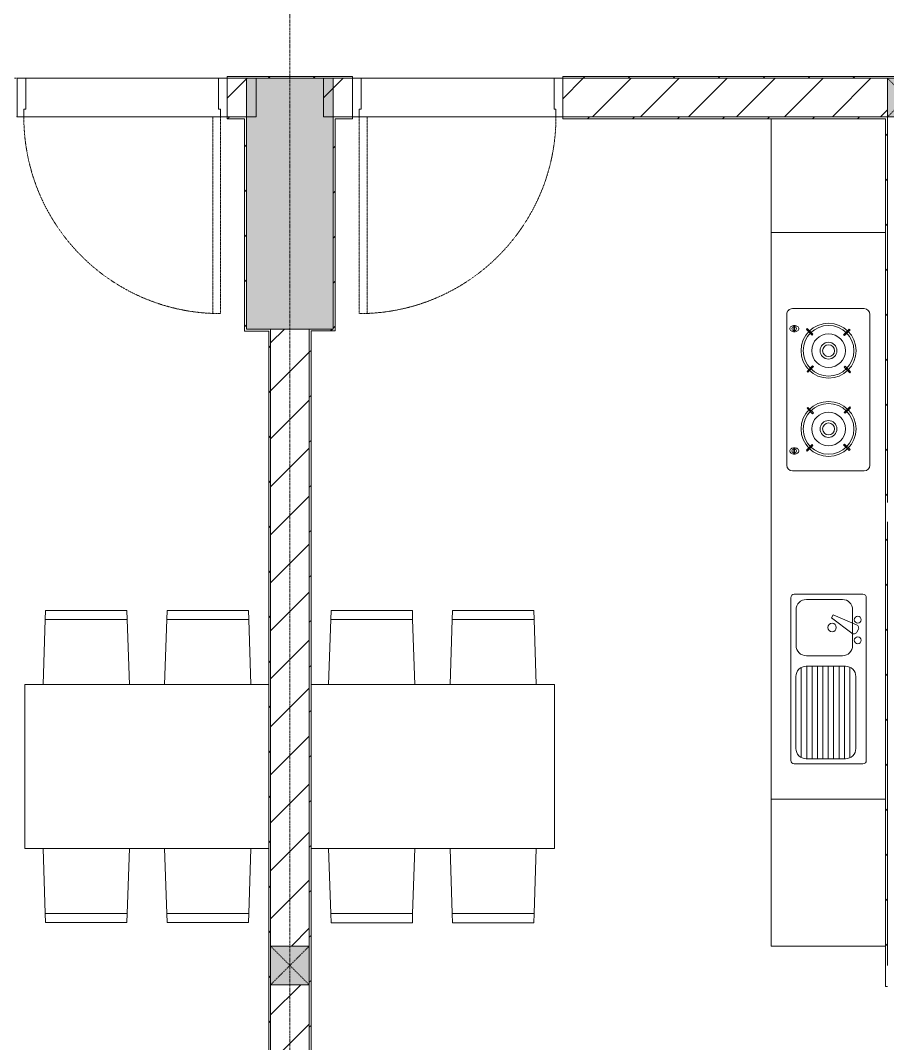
# Model space of a CAD drawing. Header units: millimetres. Extents: x 5356 to 209803, y -16346 to 109894.
# Drawn here: x 90355 to 94853, y 28532 to 33837 of the extents above; entities that cross this region are included whole.
import ezdxf

# ---------------------------------------------------------------- set-up
doc = ezdxf.new("R2010")
doc.units = ezdxf.units.MM
for name, pattern in [('Dash', [6, 3, -3]), ('Grid Line', [22.225, 12.7, -3.175, 3.175, -3.175]), ('NET VAN', [1.06, 0.53, -0.53])]:
    doc.linetypes.add(name, pattern=pattern)
for name, color, linetype, lineweight in [('0-1', 7, 'Continuous', 5), ('A-DETL-GENF-2', 9, 'NET VAN', 9), ('A-DOOR', 31, 'Continuous', 9), ('A-DOOR-FRAM', 31, 'Continuous', 9), ('A-FLOR-1', 9, 'Continuous', 9), ('A-WALL', 113, 'Continuous', 9), ('A-WALL-3', 113, 'Continuous', 18), ('A-WALL-PATT-2', 9, 'Continuous', 9), ('A-WALL-PATT-3', 111, 'Continuous', 9), ('I-FURN', 30, 'Continuous', 9), ('I-FURN-1', 9, 'Continuous', 9), ('I-WALL-1', 253, 'Continuous', 18), ('I-WALL-3', 2, 'Continuous', 18), ('S-COLS', 52, 'Continuous', 9), ('S-COLS-1', 254, 'Continuous', 5), ('S-COLS-2', 253, 'Continuous', 18), ('S-COLS-4', 52, 'Continuous', 18), ('S-COLS-5', 52, 'Dash', 9), ('S-COLS-HDLN', 52, 'Dash', 9), ('S-GRID-1', 1, 'Grid Line', 9)]:
    doc.layers.add(name, color=color, linetype=linetype, lineweight=lineweight)
pattern_1 = [(45, (0, 0), (-116.67262, 116.67262), [])]
pattern_2 = [(45, (0, 0), (-124.4508, 124.4508), [])]

# ---------------------------------------------------------------- blocks, each defined once
blk = doc.blocks.new('NCV_TKTC_KET CAU_rvt-1-TKCS_MB ĐỊNH VỊ MỐC TỌA ĐỘ CÔNG TRÌNH')
at = {"layer": 'S-COLS-1'}
blk.add_hatch(color=256, dxfattribs=at).paths.add_polyline_path([(91977.6, 32236.9), (91977.6, 33536.9), (91527.6, 33536.9), (91527.6, 32236.9)])
at = {"layer": 'S-COLS-2'}
for p, q in [((91977.6, 33536.9), (91527.6, 33536.9)), ((91527.6, 33536.9), (91527.6, 32236.9)), ((91977.6, 32236.9), (91977.6, 33536.9)), ((91527.6, 32236.9), (91977.6, 32236.9))]:
    blk.add_line(p, q, dxfattribs=at)
blk = doc.blocks.new('HE BEP A - HE BEP A-431959-TKCS_MB ĐỊNH VỊ MỐC TỌA ĐỘ CÔNG TRÌNH')
at = {"layer": 'I-FURN'}
for p, q in [((3.5, -11), (765.9, -11)), ((3.5, -605.3), (3.5, -11)), ((765.9, -11), (765.9, -605.3)), ((765.9, -11), (765.9, -605.3)), ((4293.5, -11), (765.9, -11)), ((3703.5, -605.3), (3703.5, -11)), ((3279.1, -92.2), (2497.5, -92.2)), ((948.4, -131.7), (948.4, -487.8)), ((1810.5, -114.2), (965.9, -114.2)), ((1028.4, -139.9), (1401.8, -139.9)), ((1562.5, -140.8), (1747.9, -140.8)), ((1828, -487.8), (1828, -131.7)), ((2467.5, -494.2), (2467.5, -122.2)), ((2555.1, -129.3), (2587.6, -129.3)), ((2555.1, -133.3), (2555.1, -129.3)), ((2587.6, -133.3), (2555.1, -133.3)), ((2587.6, -129.3), (2587.6, -133.3)), ((3189, -129.3), (3189, -133.3)), ((3221.5, -129.3), (3189, -129.3)), ((3189, -133.3), (3221.5, -133.3)), ((3221.5, -133.3), (3221.5, -129.3)), ((3309.1, -494.2), (3309.1, -122.2)), ((975, -397.7), (975, -193.3)), ((975, -195.9), (1455.1, -195.9)), ((981.5, -167.9), (1448.7, -167.9)), ((1455.1, -193.3), (1455.1, -397.7)), ((1509.1, -380.9), (1509.1, -194.2)), ((1801.3, -194.2), (1801.3, -380.9)), ((2575.3, -194.9), (2570.9, -199.3)), ((2570.9, -199.3), (2600, -228.4)), ((2604.4, -224), (2575.3, -194.9)), ((2792.8, -197.7), (2763.7, -226.8)), ((2768.1, -231.2), (2797.2, -202)), ((2797.2, -202), (2792.8, -197.7)), ((2979.4, -202), (2983.8, -197.7)), ((3008.5, -231.2), (2979.4, -202)), ((2983.8, -197.7), (3012.9, -226.8)), ((3172.2, -224), (3201.4, -194.9)), ((3205.8, -199.3), (3176.6, -228.4)), ((3201.4, -194.9), (3205.8, -199.3)), ((975, -223.9), (1455.1, -223.9)), ((975, -251.9), (1455.1, -251.9)), ((2600, -228.4), (2604.4, -224)), ((2763.7, -226.8), (2768.1, -231.2)), ((3012.9, -226.8), (3008.5, -231.2)), ((3176.6, -228.4), (3172.2, -224)), ((975, -279.9), (1455.1, -279.9)), ((975, -307.9), (1455.1, -307.9)), ((975, -335.9), (1455.1, -335.9)), ((975, -363.9), (1455.1, -363.9)), ((1706.2, -324.4), (1627.3, -429.4)), ((1670.1, -454.1), (1721.6, -333.3)), ((1721.6, -333.3), (1706.2, -324.4)), ((975, -391.9), (1455.1, -391.9)), ((979.9, -419.9), (1450.3, -419.9)), ((2573.6, -416.8), (2602.8, -387.7)), ((2578, -421.2), (2573.6, -416.8)), ((2607.1, -392.1), (2578, -421.2)), ((2602.8, -387.7), (2607.1, -392.1)), ((2766.5, -394.9), (2770.8, -390.5)), ((2795.6, -424), (2766.5, -394.9)), ((2770.8, -390.5), (2800, -419.6)), ((2800, -419.6), (2795.6, -424)), ((3005.8, -390.5), (2976.7, -419.6)), ((2976.7, -419.6), (2981.1, -424)), ((2981.1, -424), (3010.2, -394.9)), ((3010.2, -394.9), (3005.8, -390.5)), ((3173.9, -387.7), (3169.5, -392.1)), ((3169.5, -392.1), (3198.6, -421.2)), ((3203, -416.8), (3173.9, -387.7)), ((3198.6, -421.2), (3203, -416.8)), ((1401.8, -451.1), (1028.4, -451.1)), ((1747.9, -434.2), (1562.5, -434.2)), ((1644.6, -463.3), (1632.2, -456.1)), ((965.9, -505.3), (1810.5, -505.3)), ((3279.1, -524.2), (2497.5, -524.2))]:
    blk.add_line(p, q, dxfattribs=at)
for centre, radius in [((2685.4, -309.4), 142.6), ((2685.4, -309.4), 131.3), ((3091.2, -309.4), 142.6), ((3091.2, -309.4), 131.3), ((2685.4, -309.4), 87.2), ((3091.2, -309.4), 87.2), ((1656.3, -327.5), 22.2), ((2685.4, -309.4), 43.6), ((2685.4, -309.4), 30.9), ((3091.2, -309.4), 43.6), ((3091.2, -309.4), 30.9), ((1589.4, -460.9), 17.8), ((1696.1, -460.9), 17.8)]:
    blk.add_circle(centre, radius, dxfattribs=at)
for centre, radius, start, end in [((2497.5, -122.2), 30, 90, 180), ((3279.1, -122.2), 30, 360, 90), ((965.9, -131.7), 17.5, 90, 180), ((1028.4, -193.3), 53.3, 90, 180), ((1401.8, -193.3), 53.3, 0, 90), ((1562.5, -194.2), 53.3, 90, 180), ((1747.9, -194.2), 53.3, 0, 90), ((1810.5, -131.7), 17.5, 0, 90), ((2588.6, -131.7), 33.5, 163.9419, 180), ((2588.6, -131.7), 33.5, 180, 196.0581), ((2580.1, -129.2), 24.7, 145.204, 163.9419), ((2580.1, -134.1), 24.7, 196.0581, 214.796), ((2571.3, -131.3), 11.6, 9.7177, 170.2823), ((2571.3, -131.3), 11.6, 189.9102, 350.0898), ((2574.8, -125.5), 18.1, 120.7976, 145.204), ((2574.8, -137.9), 18.1, 214.796, 239.2024), ((2571.4, -119.8), 11.5, 90, 120.7976), ((2571.4, -143.6), 11.5, 239.2024, 270), ((2571.4, -119.8), 11.5, 59.2024, 90), ((2571.4, -143.6), 11.5, 270, 300.7976), ((2568, -125.5), 18.1, 34.796, 59.2024), ((2568, -137.9), 18.1, 300.7976, 325.204), ((2562.6, -129.2), 24.7, 16.0581, 34.796), ((2562.6, -134.1), 24.7, 325.204, 343.9419), ((2554.1, -131.7), 33.5, 0, 16.0581), ((2554.1, -131.7), 33.5, 343.9419, 0), ((3222.5, -131.7), 33.5, 163.9419, 180), ((3222.5, -131.7), 33.5, 180, 196.0581), ((3214, -129.2), 24.7, 145.204, 163.9419), ((3214, -134.1), 24.7, 196.0581, 214.796), ((3208.7, -125.5), 18.1, 120.7976, 145.204), ((3208.7, -137.9), 18.1, 214.796, 239.2024), ((3205.3, -131.3), 11.6, 9.7177, 170.2823), ((3205.3, -131.3), 11.6, 189.9102, 350.0898), ((3205.3, -119.8), 11.5, 90, 120.7976), ((3205.3, -143.6), 11.5, 239.2024, 270), ((3205.3, -119.8), 11.5, 59.2024, 90), ((3205.3, -143.6), 11.5, 270, 300.7976), ((3201.9, -125.5), 18.1, 34.796, 59.2024), ((3201.9, -137.9), 18.1, 300.7976, 325.204), ((3196.5, -129.2), 24.7, 16.0581, 34.796), ((3196.5, -134.1), 24.7, 325.204, 343.9419), ((3188, -131.7), 33.5, 0, 16.0581), ((3188, -131.7), 33.5, 343.9419, 0), ((1028.4, -397.7), 53.3, 180, 270), ((1401.8, -397.7), 53.3, 270, 0), ((1562.5, -380.9), 53.3, 180, 270), ((1747.9, -380.9), 53.3, 270, 0), ((1641, -440.7), 17.8, 140.5382, 240.0479), ((1653.4, -447.9), 17.8, 240.0479, 339.4621), ((965.9, -487.8), 17.5, 180, 270), ((1810.5, -487.8), 17.5, 270, 0), ((2497.5, -494.2), 30, 180, 270), ((3279.1, -494.2), 30, 270, 0)]:
    blk.add_arc(centre, radius, start, end, dxfattribs=at)
at = {"layer": 'I-FURN-1'}
for p, q in [((3.5, -11), (4293.5, -11)), ((3.5, -605.3), (3.5, -11))]:
    blk.add_line(p, q, dxfattribs=at)
blk = doc.blocks.new('RES_BAN AN 1 - RES_BAN AN 1-851490-TKCS_MB ĐỊNH VỊ MỐC TỌA ĐỘ CÔNG TRÌNH')
at = {"layer": 'I-FURN-1'}
for p, q in [((-425, -11.8), (-425, -1275)), ((425, -1275), (425, -11.8)), ((-761.9, -113.5), (-425, -102.3)), ((-425, -102.3), (-425, -549.7)), ((425, -102.3), (425, -549.7)), ((761.9, -113.5), (425, -102.3)), ((-761.9, -113.5), (-809.6, -115.1)), ((-809.6, -115.1), (-809.6, -536.9)), ((-761.9, -538.5), (-761.9, -113.5)), ((-761.9, -538.5), (-761.9, -113.5)), ((761.9, -538.5), (761.9, -113.5)), ((761.9, -113.5), (761.9, -538.5)), ((809.6, -115.1), (761.9, -113.5)), ((809.6, -536.9), (809.6, -115.1)), ((-809.6, -536.9), (-761.9, -538.5)), ((-425, -549.7), (-761.9, -538.5)), ((425, -549.7), (761.9, -538.5)), ((761.9, -538.5), (809.6, -536.9)), ((-761.9, -743.8), (-425, -732.5)), ((-425, -732.5), (-425, -1180)), ((425, -732.5), (425, -1180)), ((761.9, -743.8), (425, -732.5)), ((-809.6, -745.3), (-761.9, -743.8)), ((-809.6, -1167.2), (-809.6, -745.3)), ((-761.9, -1168.8), (-761.9, -743.8)), ((-761.9, -743.8), (-761.9, -1168.8)), ((761.9, -743.8), (809.6, -745.3)), ((761.9, -1168.8), (761.9, -743.8)), ((761.9, -1168.8), (761.9, -743.8)), ((809.6, -745.3), (809.6, -1167.2)), ((-761.9, -1168.8), (-809.6, -1167.2)), ((-425, -1180), (-761.9, -1168.8)), ((425, -1180), (761.9, -1168.8)), ((809.6, -1167.2), (761.9, -1168.8)), ((-425, -1275), (425, -1275))]:
    blk.add_line(p, q, dxfattribs=at)
blk = doc.blocks.new('RES_BAN AN 1 - RES_BAN AN 1-V45-TKCS_MB ĐỊNH VỊ MỐC TỌA ĐỘ CÔNG TRÌNH')
at = {"layer": 'I-FURN-1'}
for p, q in [((-425, 1275), (425, 1275)), ((-425, 10), (-425, 1275)), ((425, 1275), (425, 10)), ((-761.9, 1168.8), (-809.6, 1167.2)), ((-809.6, 1167.2), (-809.6, 745.3)), ((-425, 1180), (-761.9, 1168.8)), ((-761.9, 1168.8), (-761.9, 743.8)), ((-761.9, 743.8), (-761.9, 1168.8)), ((-425, 732.5), (-425, 1180)), ((425, 1180), (761.9, 1168.8)), ((425, 732.5), (425, 1180)), ((761.9, 1168.8), (761.9, 743.8)), ((761.9, 1168.8), (761.9, 743.8)), ((809.6, 1167.2), (761.9, 1168.8)), ((809.6, 745.3), (809.6, 1167.2)), ((-809.6, 745.3), (-761.9, 743.8)), ((-761.9, 743.8), (-425, 732.5)), ((761.9, 743.8), (425, 732.5)), ((761.9, 743.8), (809.6, 745.3)), ((-809.6, 536.9), (-761.9, 538.5)), ((-809.6, 115.1), (-809.6, 536.9)), ((-425, 549.7), (-761.9, 538.5)), ((-761.9, 538.5), (-761.9, 113.5)), ((-761.9, 538.5), (-761.9, 113.5)), ((-425, 102.3), (-425, 549.7)), ((425, 549.7), (761.9, 538.5)), ((425, 102.3), (425, 549.7)), ((761.9, 538.5), (761.9, 113.5)), ((761.9, 538.5), (809.6, 536.9)), ((761.9, 113.5), (761.9, 538.5)), ((809.6, 536.9), (809.6, 115.1)), ((-761.9, 113.5), (-809.6, 115.1)), ((-761.9, 113.5), (-425, 102.3)), ((761.9, 113.5), (425, 102.3)), ((809.6, 115.1), (761.9, 113.5))]:
    blk.add_line(p, q, dxfattribs=at)
blk = doc.blocks.new('NCV_TKTC_TANG 1_rvt-1-TKCS_MB ĐỊNH VỊ MỐC TỌA ĐỘ CÔNG TRÌNH')
at = {"layer": 'A-WALL-PATT-2'}
h = blk.add_hatch(dxfattribs=at)
h.set_pattern_fill('FP_3', color=256, style=0, pattern_type=2)
h.set_pattern_definition(pattern_1)
h.paths.add_polyline_path([(90337.6, 33326.9), (90337.6, 33336.9), (87477.6, 33336.9), (87477.6, 33326.9), (90328.8, 33326.9)])
h.paths.add_polyline_path([(91527.6, 33326.9), (91527.6, 33336.9), (91427.6, 33336.9), (91427.6, 33326.9), (91517.6, 33326.9)])
h = blk.add_hatch(dxfattribs=at)
h.set_pattern_fill('FP_3', color=256, style=0, pattern_type=2)
h.set_pattern_definition(pattern_1)
h.paths.add_polyline_path([(91517.6, 32236.5), (91527.6, 32236.5), (91527.6, 33326.9), (91517.6, 33326.9), (91517.6, 32966.9)])
h = blk.add_hatch(dxfattribs=at)
h.set_pattern_fill('FP_3', color=256, style=0, pattern_type=2)
h.set_pattern_definition(pattern_1)
h.paths.add_polyline_path([(92077.6, 33326.9), (92077.6, 33336.9), (91977.6, 33336.9), (91977.6, 33326.9), (92068.8, 33326.9)])
h.paths.add_polyline_path([(93167.6, 33326.9), (94852.6, 33326.9), (94852.6, 33336.9), (93167.6, 33336.9)])
h = blk.add_hatch(dxfattribs=at)
h.set_pattern_fill('FP_3', color=256, style=0, pattern_type=2)
h.set_pattern_definition(pattern_1)
h.paths.add_polyline_path([(91987.6, 32236.9), (91987.6, 33326.9), (91977.6, 33326.9), (91977.6, 32236.9)])
h = blk.add_hatch(dxfattribs=at)
h.set_pattern_fill('FP_3', color=256, style=0, pattern_type=2)
h.set_pattern_definition(pattern_1)
h.paths.add_polyline_path([(94842.6, 28826.9), (94852.6, 28826.9), (94852.6, 33326.9), (94842.6, 33326.9), (94842.6, 28836.9)])
h = blk.add_hatch(dxfattribs=at)
h.set_pattern_fill('FP_3', color=256, style=0, pattern_type=2)
h.set_pattern_definition(pattern_1)
h.paths.add_polyline_path([(91652.6, 25546.9), (91652.6, 32236.5), (91642.6, 32236.5), (91642.6, 25546.9)])
h = blk.add_hatch(dxfattribs=at)
h.set_pattern_fill('FP_3', color=256, style=0, pattern_type=2)
h.set_pattern_definition(pattern_1)
h.paths.add_polyline_path([(91862.6, 25546.9), (91862.6, 32236.9), (91852.6, 32236.9), (91852.6, 25546.9)])
h = blk.add_hatch(dxfattribs=at)
h.set_pattern_fill('FP_3', color=256, style=0, pattern_type=2)
h.set_pattern_definition(pattern_1)
h.paths.add_polyline_path([(91987.6, 32226.9), (91987.6, 32236.9), (91862.6, 32236.9), (91862.6, 32226.9)])
at = {"layer": 'A-FLOR-1'}
for p, q in [((91382.6, 33536.9), (90382.6, 33536.9)), ((93122.6, 33536.9), (92122.6, 33536.9)), ((90372.6, 33336.9), (91392.6, 33336.9)), ((91392.6, 33336.9), (90372.6, 33336.9)), ((93132.6, 33336.9), (92112.6, 33336.9)), ((92112.6, 33336.9), (93132.6, 33336.9))]:
    blk.add_line(p, q, dxfattribs=at)
at = {"layer": 'I-WALL-1'}
for p, q in [((91527.6, 33336.9), (91427.6, 33336.9)), ((91427.6, 33336.9), (91427.6, 33326.9)), ((91427.6, 33326.9), (91517.6, 33326.9)), ((91517.6, 33326.9), (91517.6, 32236.5)), ((91527.6, 33326.9), (91527.6, 33336.9)), ((91527.6, 32236.5), (91527.6, 33326.9)), ((92077.6, 33336.9), (91977.6, 33336.9)), ((91977.6, 33336.9), (91977.6, 33326.9)), ((91977.6, 33326.9), (91977.6, 32236.9)), ((91987.6, 33326.9), (92077.6, 33326.9)), ((91987.6, 32236.9), (91987.6, 33326.9)), ((92077.6, 33326.9), (92077.6, 33336.9)), ((94852.6, 33336.9), (93167.6, 33336.9)), ((93167.6, 33336.9), (93167.6, 33326.9)), ((93167.6, 33326.9), (94842.6, 33326.9)), ((94842.6, 33326.9), (94842.6, 28826.9)), ((94852.6, 33326.9), (94852.6, 33336.9)), ((94852.6, 31336.9), (94852.6, 33326.9)), ((91517.6, 32236.5), (91517.6, 32226.5)), ((91517.6, 32226.5), (91642.6, 32226.5)), ((91642.6, 32236.5), (91527.6, 32236.5)), ((91652.6, 32236.5), (91642.6, 32236.5)), ((91642.6, 32226.5), (91642.6, 25546.9)), ((91652.6, 25546.9), (91652.6, 32236.5)), ((91862.6, 32236.9), (91852.6, 32236.9)), ((91852.6, 32236.9), (91852.6, 25546.9)), ((91977.6, 32236.9), (91862.6, 32236.9)), ((91862.6, 25546.9), (91862.6, 32226.9)), ((91862.6, 32226.9), (91987.6, 32226.9)), ((91987.6, 32226.9), (91987.6, 32236.9)), ((94852.6, 28936.9), (94852.6, 31236.9)), ((94842.6, 28826.9), (94852.6, 28826.9))]:
    blk.add_line(p, q, dxfattribs=at)
at = {"layer": 'I-FURN-1'}
for name, p, rotation in [('HE BEP A - HE BEP A-431959-TKCS_MB ĐỊNH VỊ MỐC TỌA ĐỘ CÔNG TRÌNH', (94237.2, 29033.4), 89.99999999999955), ('RES_BAN AN 1 - RES_BAN AN 1-V45-TKCS_MB ĐỊNH VỊ MỐC TỌA ĐỘ CÔNG TRÌNH', (91652.6, 29968.6), 90.00000000000031), ('RES_BAN AN 1 - RES_BAN AN 1-851490-TKCS_MB ĐỊNH VỊ MỐC TỌA ĐỘ CÔNG TRÌNH', (91850.8, 29968.2), 89.99999999999955)]:
    blk.add_blockref(name, p, dxfattribs=dict(at, rotation=rotation))
blk = doc.blocks.new('FD_05 - FD_05-1000x2200mm-835433-TKCS_MB ĐỊNH VỊ MỐC TỌA ĐỘ CÔNG TRÌNH')
at = {"layer": 'A-DETL-GENF-2'}
for p, q in [((510, -100), (470, -100)), ((470, -100), (470, -1120)), ((510, -1120), (510, -100)), ((470, -1120), (510, -1120))]:
    blk.add_line(p, q, dxfattribs=at)
blk.add_arc((510, -100), 1020, 180, 267.7525, dxfattribs=at)
at = {"layer": 'A-DOOR-FRAM'}
for p, q in [((-545, 100), (-500, 100)), ((-545, -100), (-545, 100)), ((-500, 100), (-500, -60)), ((500, 100), (545, 100)), ((500, -60), (500, 100)), ((545, 100), (545, -100)), ((-510, -100), (-545, -100)), ((-500, -60), (-510, -60)), ((-510, -60), (-510, -100)), ((510, -60), (500, -60)), ((510, -100), (510, -60)), ((545, -100), (510, -100))]:
    blk.add_line(p, q, dxfattribs=at)
blk = doc.blocks.new('FD_05 - FD_05-1000x2200mm-835434-TKCS_MB ĐỊNH VỊ MỐC TỌA ĐỘ CÔNG TRÌNH')
at = {"layer": 'A-DETL-GENF-2'}
for p, q in [((470, 100), (470, 1120)), ((470, 1120), (510, 1120)), ((510, 1120), (510, 100)), ((510, 100), (470, 100))]:
    blk.add_line(p, q, dxfattribs=at)
blk.add_arc((510, 100), 1020, 92.2475, 180, dxfattribs=at)
at = {"layer": 'A-DOOR-FRAM'}
for p, q in [((-510, 100), (-545, 100)), ((-545, 100), (-545, -100)), ((-510, 60), (-510, 100)), ((-500, 60), (-510, 60)), ((-500, -100), (-500, 60)), ((510, 60), (500, 60)), ((500, 60), (500, -100)), ((545, 100), (510, 100)), ((510, 100), (510, 60)), ((545, -100), (545, 100)), ((-545, -100), (-500, -100)), ((500, -100), (545, -100))]:
    blk.add_line(p, q, dxfattribs=at)
blk = doc.blocks.new('G1_SOF - BO TRU - 200x200-3050151-TKCS_MB ĐỊNH VỊ MỐC TỌA ĐỘ CÔNG TRÌNH')
at = {"layer": 'S-COLS-HDLN'}
for p, q in [((-100, 100), (100, -100)), ((100, 100), (-100, -100))]:
    blk.add_line(p, q, dxfattribs=at)

msp = doc.modelspace()

# ---------------------------------------------------------------- hatches: boundary and pattern name
at = {"layer": 'A-WALL-PATT-3'}
h = msp.add_hatch(dxfattribs=at)
h.set_pattern_fill('FP_8', color=256, style=0, pattern_type=2)
h.set_pattern_definition(pattern_1)
h.paths.add_polyline_path([(101367.6, 33536.9), (104202.6, 33536.9), (104202.6, 33546.9), (101367.6, 33546.9)])
h.paths.add_polyline_path([(86652.3, 33536.9), (90337.6, 33536.9), (90337.6, 33546.9), (85247.6, 33546.9), (85247.6, 33536.9), (86455.5, 33536.9)])
h.paths.add_polyline_path([(100277.6, 33536.9), (100277.6, 33546.9), (93167.6, 33546.9), (93167.6, 33536.9), (100127.6, 33536.9)])
h.paths.add_polyline_path([(83327.6, 33536.9), (84257.6, 33536.9), (84255.4, 33546.9), (83317.6, 33546.9), (83317.6, 33536.9)])
h.paths.add_polyline_path([(91577.6, 33536.9), (92077.6, 33536.9), (92075.4, 33546.9), (91427.6, 33546.9), (91427.6, 33536.9)])
h = msp.add_hatch(dxfattribs=at)
h.set_pattern_fill('FP_1', color=256, style=0, pattern_type=2)
h.set_pattern_definition(pattern_2)
h.paths.add_polyline_path([(90086.8, 33336.9), (90337.6, 33336.9), (90337.6, 33536.9), (86852.3, 33536.9), (86852.3, 33336.9), (87665.9, 33336.9)])
h.paths.add_polyline_path([(86152.9, 33336.9), (86652.3, 33336.9), (86652.3, 33536.9), (85247.6, 33536.9), (85247.6, 33336.9), (85877.6, 33336.9)])
h.paths.add_polyline_path([(91577.6, 33336.9), (91577.6, 33536.9), (91427.6, 33536.9), (91427.6, 33336.9)])
h.paths.add_polyline_path([(83777.6, 33336.9), (84257.6, 33336.9), (84257.6, 33536.9), (83777.6, 33536.9), (83777.6, 33376.9)])
h = msp.add_hatch(dxfattribs=at)
h.set_pattern_fill('FP_1', color=256, style=0, pattern_type=2)
h.set_pattern_definition(pattern_2)
h.paths.add_polyline_path([(99770.2, 33336.9), (99777.6, 33336.9), (99777.6, 33536.9), (95052.4, 33536.9), (95052.4, 33336.9), (97349.4, 33336.9)])
h.paths.add_polyline_path([(92077.6, 33336.9), (92077.6, 33536.9), (91927.6, 33536.9), (91927.6, 33336.9)])
h.paths.add_polyline_path([(93167.6, 33336.9), (94852.4, 33336.9), (94852.4, 33536.9), (93167.6, 33536.9), (93167.6, 33376.9)])
h = msp.add_hatch(dxfattribs=at)
h.set_pattern_fill('FP_1', color=256, style=0, pattern_type=2)
h.set_pattern_definition(pattern_2)
h.paths.add_polyline_path([(91852.6, 25536.9), (91852.6, 28836.9), (91652.6, 28836.9), (91652.6, 25536.9)])
h.paths.add_polyline_path([(91652.6, 29036.9), (91852.6, 29036.9), (91852.6, 32237), (91652.6, 32237), (91652.6, 30994.4)])
at = {"layer": 'S-COLS-1'}
for points in [[(94852.4, 33336.9), (95052.4, 33336.9), (95052.4, 33536.9), (94852.4, 33536.9)], [(91652.6, 28836.9), (91852.6, 28836.9), (91852.6, 29036.9), (91652.6, 29036.9), (91652.6, 29021.9)]]:
    msp.add_hatch(color=256, dxfattribs=at).paths.add_polyline_path(points)

# ---------------------------------------------------------------- linework, layer by layer
at = {"layer": 'A-WALL'}
for p, q in [((90382.6, 33536.9), (91382.6, 33536.9)), ((91577.6, 33536.9), (91427.6, 33536.9)), ((91427.6, 33536.9), (91577.6, 33536.9)), ((92077.6, 33536.9), (91927.6, 33536.9)), ((91927.6, 33536.9), (92077.6, 33536.9)), ((92122.6, 33536.9), (93122.6, 33536.9)), ((94852.4, 33536.9), (93167.6, 33536.9)), ((93167.6, 33536.9), (94852.4, 33536.9)), ((94852.4, 33336.9), (94852.4, 33536.9)), ((91392.6, 33336.9), (90372.6, 33336.9)), ((93132.6, 33336.9), (92112.6, 33336.9)), ((91652.6, 29036.9), (91852.6, 29036.9)), ((91852.6, 28836.9), (91652.6, 28836.9))]:
    msp.add_line(p, q, dxfattribs=at)
at = {"layer": 'A-WALL-3'}
for p, q in [((91577.6, 33336.9), (91577.6, 33536.9)), ((91927.6, 33536.9), (91927.6, 33336.9)), ((91427.6, 33336.9), (91577.6, 33336.9)), ((91927.6, 33336.9), (92077.6, 33336.9)), ((93167.6, 33336.9), (94852.4, 33336.9)), ((91852.6, 32237), (91652.6, 32237)), ((91652.6, 32237), (91652.6, 29036.9)), ((91852.6, 29036.9), (91852.6, 32237)), ((91652.6, 28836.9), (91652.6, 25536.9)), ((91852.6, 25536.9), (91852.6, 28836.9))]:
    msp.add_line(p, q, dxfattribs=at)
at = {"layer": 'I-WALL-3'}
for p, q in [((92077.6, 33546.9), (91427.6, 33546.9)), ((91427.6, 33546.9), (91427.6, 33536.9)), ((91577.6, 33536.9), (91927.6, 33536.9)), ((92077.6, 33536.9), (92077.6, 33546.9)), ((100277.6, 33546.9), (93167.6, 33546.9)), ((93167.6, 33546.9), (93167.6, 33536.9)), ((94852.4, 33536.9), (95052.4, 33536.9))]:
    msp.add_line(p, q, dxfattribs=at)
at = {"layer": 'S-COLS'}
for p, q in [((94852.4, 33536.9), (94852.4, 33336.9)), ((91852.6, 29036.9), (91652.6, 29036.9)), ((91652.6, 28836.9), (91852.6, 28836.9))]:
    msp.add_line(p, q, dxfattribs=at)
at = {"layer": 'S-COLS-4'}
for p, q in [((95052.4, 33536.9), (94852.4, 33536.9)), ((94852.4, 33336.9), (95052.4, 33336.9)), ((91652.6, 29036.9), (91652.6, 28836.9)), ((91852.6, 28836.9), (91852.6, 29036.9))]:
    msp.add_line(p, q, dxfattribs=at)
at = {"layer": 'S-GRID-1'}
for p, q in [((91752.6, 20960.6), (91752.6, 80482.7)), ((131551.8, 33536.9), (29351.8, 33536.9))]:
    msp.add_line(p, q, dxfattribs=at)

# ---------------------------------------------------------------- block references
at = {"layer": '0-1'}
for name in ['NCV_TKTC_KET CAU_rvt-1-TKCS_MB ĐỊNH VỊ MỐC TỌA ĐỘ CÔNG TRÌNH', 'NCV_TKTC_TANG 1_rvt-1-TKCS_MB ĐỊNH VỊ MỐC TỌA ĐỘ CÔNG TRÌNH']:
    msp.add_blockref(name, (0, 0), dxfattribs=at)
at = {"layer": 'A-DOOR'}
msp.add_blockref('FD_05 - FD_05-1000x2200mm-835433-TKCS_MB ĐỊNH VỊ MỐC TỌA ĐỘ CÔNG TRÌNH', (90882.6, 33436.9), dxfattribs=at)
at = {"layer": 'A-DOOR', "rotation": 180}
msp.add_blockref('FD_05 - FD_05-1000x2200mm-835434-TKCS_MB ĐỊNH VỊ MỐC TỌA ĐỘ CÔNG TRÌNH', (92622.6, 33436.9), dxfattribs=at)
at = {"layer": 'S-COLS-5'}
for p in [(94952.4, 33436.9), (91752.6, 28936.9)]:
    msp.add_blockref('G1_SOF - BO TRU - 200x200-3050151-TKCS_MB ĐỊNH VỊ MỐC TỌA ĐỘ CÔNG TRÌNH', p, dxfattribs=at)

doc.saveas('drawing.dxf')
